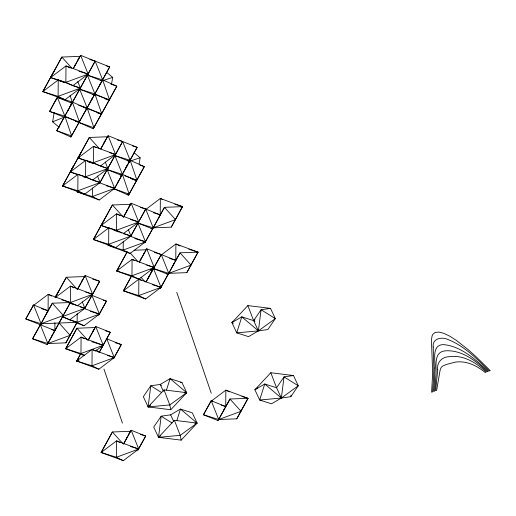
<?xml version="1.0" encoding="UTF-8"?>
<svg xmlns="http://www.w3.org/2000/svg" width="516" height="516" viewBox="0 0 516 516"><rect width="100%" height="100%" fill="white"/><g stroke="black" fill="none" stroke-linecap="round" stroke-linejoin="round"><path stroke-width="0.77" d="M54.909 322.745L54.857 330.556L47.098 344.572L32.572 338.773L52.335 303.215L70.37 302.524L92.648 294.301L99.653 281.317L85.127 275.518L77.368 289.534L85.127 275.518L92.648 294.301L84.895 308.323L69.499 319.952L77.136 322.339L84.024 325.751L99.42 314.115L106.425 301.131L91.9 295.333L99.42 314.115L98.666 315.153L106.425 301.131L103.368 300.183M54.077 331.956L70.37 302.524L70.479 286.122L92.648 294.301L77.252 305.936M97.511 176.053L100.117 182.554L77.948 174.376L77.832 190.772L84.721 194.19L100.117 182.554L122.627 141.532L117.28 139.868M59.108 323.029L70.137 335.323L47.853 343.54L40.325 324.757L32.572 338.773L47.853 343.54L65.88 342.85L77.136 322.339L77.2 313.747M84.721 194.19L62.552 186.005L73.807 165.501L62.552 186.005L77.832 190.772L100.117 182.554L92.474 180.174L107.87 168.538L85.701 160.353L85.591 176.756L91.79 179.832M92.422 187.979L92.358 196.57L99.246 199.989L114.642 188.353L137.159 147.331L108.102 135.734L106.599 138.133M115.165 342.688L121.273 344.591L113.52 358.614L114.275 357.582L92.106 349.397L91.99 365.799L98.879 369.211L114.275 357.582L121.273 344.591L106.748 338.799L99.382 352.112M128.342 229.555L130.948 236.057L108.779 227.879L108.663 244.281L115.552 247.693L130.948 236.057L145.706 209.057L140.358 207.387M123.253 241.488L123.189 250.079L130.077 253.491L145.473 241.856L164.488 207.329L182.516 206.639L171.26 227.143L153.226 227.84L137.946 223.073L145.473 241.856L144.719 242.888L153.252 227.472M138.856 279.175L138.739 295.571L145.622 298.99L161.018 287.354L180.032 252.827L198.06 252.13L186.805 272.642L168.777 273.338L153.497 268.572L161.018 287.354L160.27 288.386L168.797 272.964M154.374 252.408L161.25 254.556L168.777 273.338L175.782 260.348L175.892 243.952L198.06 252.13L186.805 272.642M254.981 321.474L253.627 320.623L241.785 316.837L236.715 332.865L248.557 336.651L258.406 330.872L261.083 309.723L270.532 308.381L275.312 318.63L267.856 329.537L258.406 330.872L236.715 332.865L231.942 322.616L247.854 305.595L270.532 308.381M270.803 372.745L276.576 387.78L284.032 376.873L298.261 385.787L281.355 398.03L276.576 387.78L264.734 383.994L259.664 400.023L271.506 403.809L281.355 398.03L284.032 376.873L293.481 375.538L298.261 385.787L290.805 396.688L281.355 398.03L259.664 400.023L254.891 389.773L270.803 372.745L293.481 375.538L291.933 375.68M290.805 396.688L291.005 395.121M59.314 127.388L52.613 121.821L54.206 112.456M56.341 99.975L56.605 98.414L57.36 97.382L72.64 102.142L86.791 108.457L78.658 122.995M111.488 84.372L112.688 77.348L106.593 72.285M139.101 163.998L140.165 157.754L134.07 152.691M166.468 390.109L170.087 378.66L181.929 382.446L186.702 392.695L170.79 409.723L148.111 406.93L143.332 396.681L150.788 385.781L160.237 384.439L170.087 378.66L186.702 392.695L169.796 404.937L148.111 406.93L150.788 385.781L161.631 392.566M176.859 420.514L180.477 409.065L192.32 412.852L197.093 423.101L181.18 440.129L158.502 437.336L153.723 427.087L161.179 416.186L170.628 414.845L180.477 409.065L197.093 423.101L180.187 435.343L158.502 437.336L161.179 416.186L172.022 422.972M89.803 59.456L95.15 61.127L80.393 88.126L64.997 99.762L42.828 91.584L54.09 71.073M56.605 98.414L49.601 111.398L64.132 117.197L80.393 88.126L77.787 81.625M73.24 68.66L80.625 55.328L109.682 66.925L94.544 94.441L109.45 99.723L116.829 86.224L102.678 79.909L87.398 75.142L94.918 93.925L101.691 113.739L100.943 114.771M64.906 115.79L56.747 130.696L70.898 137.011L102.678 79.909L95.15 61.127L72.659 101.775M77.697 174.718L70.311 171.989L81.567 151.478M85.456 160.702L78.064 157.973L89.32 137.462L107.347 136.766L100.717 149.072L108.102 135.734L115.629 154.523L100.233 166.152L107.87 168.538L105.264 162.037M65.88 342.85L77.136 322.339L41.08 323.726L33.553 304.943L25.8 318.959L41.08 323.726L63.365 315.508L52.335 303.215L48.085 310.742L33.553 304.943L25.8 318.959L54.857 330.556L51.8 329.601M41.08 323.726L48.085 310.742L48.201 294.339L70.37 302.524L76.568 305.595M108.528 228.22L101.136 225.498L112.398 204.987L130.425 204.291L131.18 203.259L160.231 214.856L164.488 207.329L175.511 219.623L153.226 227.84L145.706 209.057L130.967 235.689M98.879 369.211L76.71 361.032L80.76 353.518M88.333 339.838L95.724 326.505L110.25 332.304L102.497 346.32M153.226 227.84L160.231 214.856L160.347 198.454L182.516 206.639L171.26 227.143M139.339 262.089L146.725 248.757L175.782 260.348L180.032 252.827L191.062 265.114L168.777 273.338M99.362 352.131L102.678 345.978M150.388 269.694L152.742 269.604L146.105 281.904L161.25 254.556L150.865 273.022M123.421 444.27L131.174 430.254L138.701 449.036L123.305 460.672L101.136 452.493L112.391 431.982L130.425 431.286L131.174 430.254L145.706 436.052L137.946 450.068L145.706 436.052L140.352 434.382M123.788 443.586L130.425 431.286L128.923 434.02M218.732 419.521L229.988 399.01L241.011 411.297L218.732 419.521L211.205 400.738L203.452 414.754L217.978 420.553L229.988 399.01L248.015 398.313L236.76 418.824L218.732 419.521L203.452 414.754L211.205 400.738L225.731 406.531L225.847 390.135L248.015 398.313L236.76 418.824M67.461 111.275L68.196 109.927M70.041 106.554L71.885 103.181L57.36 97.382L49.601 111.398L64.881 116.165L93.183 128.794L101.317 114.255L87.165 107.941L78.761 105.322M79.032 122.479L70.898 137.011M91.216 100.362L92.325 98.337M99.343 85.669L100.446 83.644M117.958 182.116L118.693 180.768M120.538 177.394L121.647 175.369L107.122 169.57L114.642 188.353L113.888 189.385M125.711 168.1L126.82 166.075M128.297 163.372L129.4 161.347L113.423 154.974M64.997 99.762L58.108 96.35L42.828 91.584L61.843 57.057L79.87 56.36M74.62 65.932L75.368 64.564M77.245 61.146L79.122 57.727M107.87 168.538L85.591 176.756L70.311 171.989L89.32 137.462L99.298 148.582M100.968 148.389L101.723 147.021M103.6 143.603L105.096 140.868M81.373 282.02L82.496 279.969M47.853 343.54L70.37 302.524L61.965 299.899M126.297 211.812L127.046 210.444M128.923 207.026L130.425 204.291L123.421 217.275L131.18 203.259L138.701 222.041L123.305 233.677L130.948 236.057L108.663 244.281L93.383 239.514L104.638 219.003M127.194 251.847L116.687 270.99L161.018 287.354L138.739 295.571L123.459 290.805L131.232 276.453M92.345 332.323L93.841 329.589M106.748 338.799L114.275 357.582L91.99 365.799L76.71 361.032L80.838 353.512M131.335 276.447L123.459 290.805L145.622 298.99M140.72 259.361L141.468 257.994M143.345 254.575L144.467 252.524M101.491 348.036L102.62 345.984M147.866 278.492L148.989 276.441M123.305 460.672L116.416 457.26L101.136 452.493L112.391 431.982L122.892 443.689M126.297 438.806L127.42 436.755M73.259 68.647L80.625 55.328L88.152 74.111L72.756 85.746L80.393 88.126L58.108 96.35L58.224 79.948L80.393 88.126M69.944 106.683L71.885 103.181L70.357 102.703M91.068 100.568L92.229 98.466M99.594 85.146L100.762 83.044M102.31 80.238L109.682 66.925L106.625 65.971M99.749 182.883L122.627 141.532L130.155 160.315L136.927 180.136L136.172 181.168L144.306 166.629L130.155 160.315L114.874 155.555L122.402 174.337L129.168 194.151L128.419 195.183L114.268 188.869L130.155 160.315M120.48 177.472L121.647 175.369L120.118 174.892M125.91 167.655L127.078 165.552M128.239 163.449L129.4 161.347L127.871 160.876M129.787 160.65L137.159 147.331L132.573 145.905M46.143 314.244L48.085 310.742L41.209 308.594M47.098 344.572L47.872 343.172M51.361 336.864L52.142 335.465M84.914 307.949L99.653 281.317L92.777 279.175M87.965 340.521L95.724 326.505L103.245 345.288L95.55 351.106L92.796 349.738M158.683 217.662L160.231 214.856L153.355 212.708M139.359 262.07L146.725 248.757L154.245 267.54L123.459 290.805L124.943 290.256M106.373 339.315L110.25 332.304L105.664 330.872M173.066 265.256L174.227 263.154M217.978 420.553L218.752 419.147M223.409 410.736L224.57 408.633M72.64 102.142L64.506 116.681L79.412 121.963L70.034 95.641M64.881 116.165L56.747 130.696L71.653 135.979L64.881 116.165L57.36 97.382M85.63 110.534L86.791 108.457M87.178 107.767L94.918 93.925L109.07 100.239L101.691 113.739L83.063 107.141M93.183 128.794L109.07 100.239L104.6 98.653M55.496 296.739L58.585 291.263M127.168 251.847L116.687 270.99L131.967 275.757L141.61 280.536M86.411 108.973L87.165 107.941L79.638 89.158L94.918 93.925M185.392 393.463L186.702 392.695L164.024 389.903L148.111 406.93L150.711 405.047M194.771 423.313L197.093 423.101L174.414 420.314L158.502 437.336L160.45 435.923M42.828 91.584L58.224 79.948L60.985 81.315L50.587 77.561L61.843 57.057L71.821 68.177M78.064 157.973L93.461 146.338L115.629 154.523L93.344 162.74L78.064 157.973L79.548 157.425M70.311 171.989L85.701 160.353M77.948 174.376L62.552 186.005L64.036 185.457M101.136 225.498L116.532 213.863L138.701 222.041L116.416 230.259L101.136 225.498L102.626 224.95M108.779 227.879L93.383 239.514L115.552 247.693M145.596 209.606L160.347 198.454L162.411 199.479M32.805 305.975L48.201 294.339L51.645 296.049M55.728 297.274L70.479 286.122L73.923 287.831M39.577 325.79L42.783 323.364M69.086 303.492L70.37 302.524M161.14 255.097L175.892 243.952L180.026 246.003M78.277 360.974L76.71 361.032L92.106 349.397M102.703 452.429L101.136 452.493L116.532 440.858L138.701 449.036L116.416 457.26L116.532 440.858L119.976 442.567M233.168 323.655L231.942 322.616L233.238 321.674M254.93 319.681L253.627 320.623L258.406 330.872L275.312 318.63L261.083 309.723L253.627 320.623L247.854 305.595M257.49 387.89L254.891 389.773L264.734 383.994L281.355 398.03M231.942 322.616L241.785 316.837L258.406 330.872M52.613 121.821L64.132 117.197M88.152 74.111L65.867 82.328L50.587 77.561L65.984 65.932L88.152 74.111L78.98 71.253M99.124 182.625L114.642 188.353L92.358 196.57L77.078 191.804L78.645 191.746M94.867 238.966L93.383 239.514L112.398 204.987L122.898 216.694M181.032 207.187L182.516 206.639L174.872 204.252M129.955 236.128L145.473 241.856L123.189 250.079L107.909 245.313L130.077 253.491M118.17 270.442L116.687 270.99L132.083 259.355L154.245 267.54L131.967 275.757L132.083 259.355L134.837 260.722M196.577 252.679L198.06 252.13L188.895 249.273M151.259 270.152L152.742 269.604M75.652 322.887L99.42 314.115L83.902 308.394M67.17 348.197L65.68 348.745L76.942 328.234L94.97 327.537M84.153 355.563L65.68 348.745L81.077 337.109L103.245 345.288L80.96 353.505L65.68 348.745L76.942 328.234L87.443 339.941M76.71 361.032L78.935 360.213M212.682 400.945L210.451 401.77L225.847 390.135L229.291 391.844M101.136 452.493L102.62 451.945M102.639 80.702L112.688 77.348M130.838 160.869L140.165 157.754M180.374 382.588L181.929 382.446M184.38 392.908L186.702 392.695M134.212 250.241L145.97 249.789M84.372 276.55L66.345 277.247L55.083 297.758L66.345 277.247L76.845 288.954M100.394 80.464L101.923 80.941L87.398 75.142M92.641 94.48L94.17 94.957L79.638 89.158M109.515 152.613L115.629 154.523M107.122 169.57L122.402 174.337L136.547 180.652L129.168 194.151L114.268 188.869M106.238 185.728L114.642 188.353M130.296 219.423L138.701 222.041M150.949 228.395L152.478 228.872L137.946 223.073M134.779 238.521L145.473 241.856M169.667 258.445L175.782 260.348M146.609 265.153L154.245 267.54M166.494 273.893L168.023 274.37L153.497 268.572M152.613 284.729L161.018 287.354M85.772 292.159L92.648 294.301M80.309 306.891L84.895 308.323L82.289 301.821M90.255 311.258L99.42 314.115M91.784 341.715L103.245 345.288M241.901 396.411L248.015 398.313M107.399 355.434L114.275 357.582M221.151 405.105L224.97 406.298M130.296 446.417L138.701 449.036M110.869 84.108L116.829 86.224L108.695 100.755L109.45 99.723L102.678 79.909M97.589 112.939L101.317 114.255M75.31 121.157L93.938 127.762L87.165 107.941M139.836 165.049L144.306 166.629L136.927 180.136L125.001 175.904M130.587 178.536L136.547 180.652L128.419 195.183L127.2 194.171M62.41 81.928L64.629 82.747M87.668 161.521L92.841 163.43M83.611 176.898L85.824 177.717M77.078 191.804L99.246 199.989M113.701 230.13L118.874 232.039M70.118 302.866L84.895 308.323L62.61 316.54L68.809 319.61M70.602 303.485L72.821 304.298M62.359 316.882L77.136 322.339M76.639 323.022L84.024 325.751M70.118 67.977L65.984 65.932L65.867 82.328L72.066 85.404M96.215 147.705L93.461 146.338L93.344 162.74L99.543 165.81M87.772 161.379L89.836 162.405M119.976 215.572L116.532 213.863L116.416 230.259L121.931 232.993M109.469 228.22L110.843 228.904M84.521 338.818L81.077 337.109L80.96 353.505L84.405 355.214M161.469 385.478L160.237 384.439L163.424 391.27M130.045 252.821L137.92 261.599M141.016 277.318L145.215 282M96.369 349.887L98.466 352.228M170.628 414.845L173.499 420.998M164.024 389.903L169.796 404.937L170.79 409.723M174.414 420.314L180.187 435.343L181.18 440.129M176.775 292.372L211.25 393.257M103.935 369.005L122.44 423.152M433.221 346.991L433.827 367.96L433.601 378.776L432.627 391.844L431.621 392.212L432.672 372.842L431.428 340.025L432.092 335.852L432.814 334.336L435.246 332.433L438.968 332.072L443.734 333.284L449.475 336.026L456.112 340.231L467.593 349.171L476.165 356.801L490.2 370.604L489.194 370.978C476.932 358.872 464.297 345.913 447.952 339.515C441.954 336.458 431.911 338.56 433.221 346.991M434.898 368.018L434.569 380.956L433.633 391.47L434.633 391.102A256.226 225.389 -25 0 0 435.775 377.196C437.245 368.527 432.208 351.918 445.398 350.835C461.833 349.706 476.049 360.903 487.188 371.72L488.194 371.346C475.546 359.62 461.291 346.178 443.276 344.591C431.337 344.94 435.523 360.336 434.898 368.018M437.723 369.701L435.639 390.728L436.646 390.36L440.103 370.153L441.232 367.353L442.599 366.128L446.205 364.515L455.473 362.097A29.289 25.761 -25 0 1 462.297 361.968C470.85 362.761 478.609 367.134 485.175 372.455L486.182 372.088C476.455 362.851 463.413 354.621 449.423 356.666C442.193 356.73 436.517 362.284 437.723 369.701"/></g></svg>
